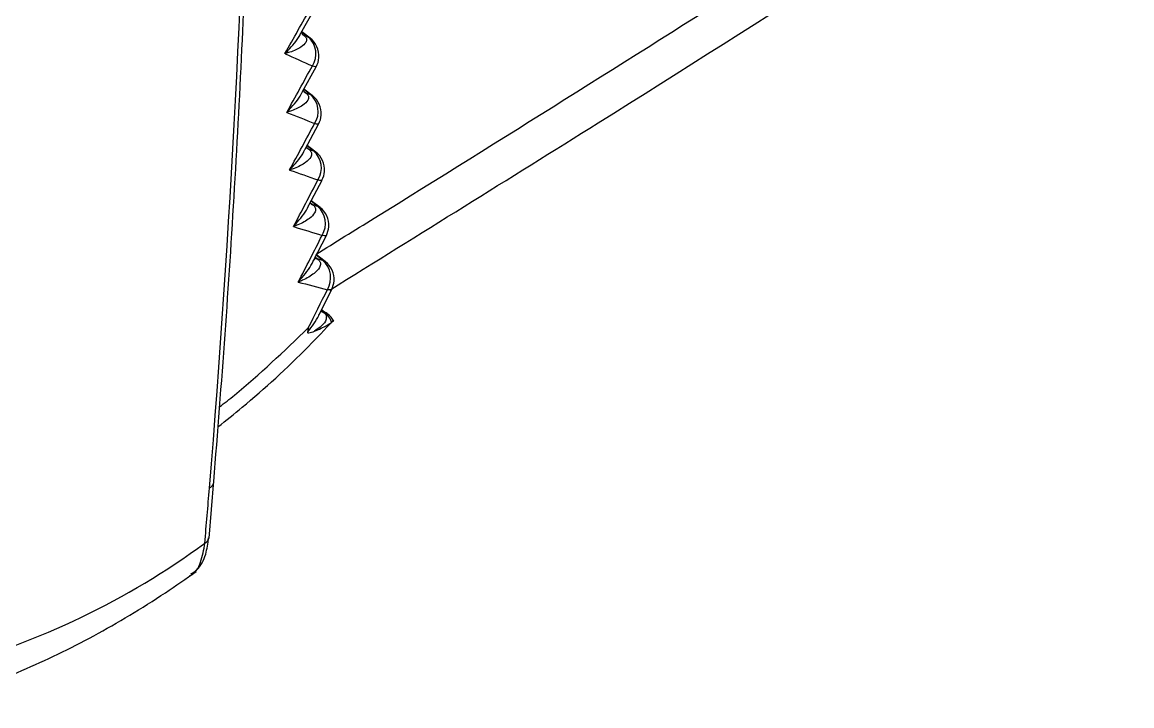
# Model space of a CAD drawing. Extents: x 14.8 to 109.8, y 1.6 to 86.6.
# Drawn here: x 79.577 to 81.066, y 64.978 to 65.895 of the extents above; entities that cross this region are included whole.
import ezdxf

# ---------------------------------------------------------------- set-up
doc = ezdxf.new("R2010")
doc.units = 0
doc.header["$MEASUREMENT"] = 0
doc.layers.add('OBJECT', color=7, linetype='CONTINUOUS')

msp = doc.modelspace()

# ---------------------------------------------------------------- linework, layer by layer
at = {"layer": 'OBJECT'}
for p, q in [((79.9507, 65.8798), (79.9692, 65.9128)), ((79.9629, 65.8731), (79.9518, 65.8814)), ((79.9608, 65.8743), (79.9518, 65.881)), ((79.9528, 65.8785), (79.9548, 65.877)), ((79.9528, 65.8782), (79.9548, 65.877)), ((79.9531, 65.878), (79.9557, 65.8763)), ((79.9548, 65.877), (79.9557, 65.8763)), ((79.9608, 65.8743), (79.9629, 65.8731)), ((79.9529, 65.8014), (79.9712, 65.8346)), ((79.9636, 65.7974), (79.9545, 65.8043)), ((79.966, 65.796), (79.9547, 65.8046)), ((79.955, 65.8017), (79.9575, 65.7999)), ((79.955, 65.8013), (79.9575, 65.7999)), ((79.9554, 65.801), (79.9584, 65.7991)), ((79.9575, 65.7999), (79.9584, 65.7991)), ((79.9636, 65.7974), (79.966, 65.796)), ((79.9565, 65.7244), (79.9744, 65.7578)), ((79.9578, 65.7269), (79.9614, 65.7241)), ((79.9585, 65.7257), (79.9614, 65.7241)), ((79.9676, 65.722), (79.9587, 65.7286)), ((79.9705, 65.7203), (79.959, 65.729)), ((79.9614, 65.7241), (79.9625, 65.7232)), ((79.9676, 65.722), (79.9705, 65.7203)), ((79.9613, 65.6489), (79.979, 65.6825)), ((79.9632, 65.6524), (79.9667, 65.6498)), ((79.9729, 65.6479), (79.9643, 65.6545)), ((79.9763, 65.6461), (79.9646, 65.655)), ((79.9667, 65.6498), (79.9678, 65.6488)), ((79.9675, 65.5748), (79.9848, 65.6085)), ((79.9699, 65.5795), (79.9732, 65.577)), ((79.9796, 65.5753), (79.9711, 65.5818)), ((79.9834, 65.5734), (79.9714, 65.5825)), ((79.9732, 65.577), (79.9745, 65.5758)), ((79.975, 65.5023), (79.992, 65.5361)), ((79.9779, 65.5081), (79.9811, 65.5057)), ((79.9823, 65.5054), (79.9782, 65.5086)), ((79.9811, 65.5057), (79.9825, 65.5044)), ((79.9811, 65.5057), (79.9823, 65.5054)), ((79.8274, 65.2024), (79.8339, 65.2792))]:
    msp.add_line(p, q, dxfattribs=at)
at = {"layer": 'OBJECT', "flags": 128}
for points in [[(79.9712, 65.8346), (79.9711, 65.8346), (79.9702, 65.8345), (79.9685, 65.8349), (79.966, 65.8359)], [(79.9744, 65.7578), (79.9743, 65.7577), (79.9734, 65.7576), (79.9717, 65.7579), (79.9691, 65.7587)], [(79.9589, 65.7254), (79.9593, 65.7251), (79.9625, 65.7232)], [(79.979, 65.6825), (79.9789, 65.6823), (79.9779, 65.6821), (79.9761, 65.6822), (79.9735, 65.6829)], [(79.9633, 65.6516), (79.9634, 65.6516), (79.9667, 65.6498)], [(79.9638, 65.6512), (79.9646, 65.6505), (79.9678, 65.6488)], [(79.9729, 65.6479), (79.9762, 65.6462), (79.9763, 65.6461)], [(79.9848, 65.6085), (79.9847, 65.6084), (79.9837, 65.608), (79.9819, 65.608), (79.9792, 65.6086)], [(79.9694, 65.5789), (79.9699, 65.5786), (79.9732, 65.577)], [(79.97, 65.5785), (79.9712, 65.5775), (79.9745, 65.5758)], [(79.9796, 65.5753), (79.9829, 65.5737), (79.9834, 65.5734)], [(79.992, 65.5361), (79.9919, 65.5359), (79.9908, 65.5354), (79.9889, 65.5353), (79.9862, 65.5357)], [(79.9772, 65.5075), (79.9791, 65.5059), (79.9825, 65.5044)], [(79.9772, 65.5075), (79.9777, 65.5072), (79.9811, 65.5057)]]:
    msp.add_lwpolyline(points, dxfattribs=at)
at = {"layer": 'OBJECT'}
for centre, radius, start, end in [((62.5007, 66.6919), 17.3856, 355.307, 358.7432), ((79.9413, 65.8521), 0.0296, 326.7286, 48.6603), ((79.9449, 65.8491), 0.03, 356.0093, 53.1806), ((79.9449, 65.8491), 0.03, 331.2591, 356.0093), ((79.9438, 65.7748), 0.03, 327.4869, 48.8132), ((79.948, 65.772), 0.03, 356.0093, 53.0563), ((79.948, 65.772), 0.03, 331.7973, 356.0093), ((79.9476, 65.699), 0.0305, 328.2431, 48.9777), ((79.9524, 65.6964), 0.03, 356.0093, 52.9364), ((79.9524, 65.6964), 0.03, 332.3318, 356.0093), ((79.9527, 65.6245), 0.0309, 328.9932, 49.1573), ((79.9581, 65.6222), 0.03, 356.0093, 52.8209), ((79.9581, 65.6222), 0.03, 332.8634, 356.0093), ((79.9592, 65.5515), 0.0314, 329.7451, 49.3471), ((79.9652, 65.5495), 0.03, 356.0093, 52.71), ((79.9652, 65.5495), 0.03, 333.393, 356.0093), ((79.9668, 65.4845), 0.026, 15.9858, 53.4189), ((79.9784, 65.4922), 0.0138, 51.7739, 73.4577), ((79.9683, 65.4795), 0.03, 28.2642, 51.6383), ((63.3239, 66.6317), 16.5602, 355.02556, 355.28175), ((79.8187, 65.204), 0.00879, 290.2227, 349.6451), ((79.2045, 66.0366), 1.0431, 285.0326, 306.2826)]:
    msp.add_arc(centre, radius, start, end, dxfattribs=at)
for centre, major_axis, ratio, start_param, end_param in [((69.4505, 74.1867), (8.7572, 19.7659), 0.606759, 4.55562, 4.558939), ((69.0043, 73.9899), (18.2579, -10.2405), 0.107559, 5.414498, 5.414906), ((68.9883, 73.9646), (18.2689, -10.2694), 0.10677, 5.413106, 5.415607), ((69.4745, 74.1982), (8.1247, 19.6429), 0.615939, 4.533231, 4.536606), ((68.9436, 73.9611), (18.8839, -9.9078), 0.128091, 5.400593, 5.400988), ((68.928, 73.9357), (18.8943, -9.9373), 0.127333, 5.39932, 5.401743), ((69.4969, 74.209), (7.4926, 19.5269), 0.624553, 4.509802, 4.513233), ((68.8778, 73.9298), (19.5668, -9.5363), 0.148011, 5.384814, 5.385196), ((68.8626, 73.9043), (19.5766, -9.5665), 0.147292, 5.383661, 5.386005), ((69.518, 74.2191), (6.8599, 19.4166), 0.632559, 4.485336, 4.48882), ((68.8062, 73.8958), (20.3141, -9.12), 0.167106, 5.367068, 5.367436), ((68.7914, 73.8701), (20.3233, -9.1508), 0.166434, 5.366035, 5.368297), ((69.5376, 74.2285), (6.2259, 19.3105), 0.63991, 4.459852, 4.463387), ((68.7282, 73.8586), (21.1342, -8.652), 0.185132, 5.347287, 5.347642), ((68.7138, 73.8328), (21.1428, -8.6836), 0.184515, 5.346372, 5.348553), ((69.5561, 74.2374), (5.5903, 19.207), 0.646562, 4.434038, 4.436968)]:
    msp.add_ellipse(centre, major_axis=major_axis, ratio=ratio, start_param=start_param, end_param=end_param, dxfattribs=at)
for points, knots in [([(79.8338, 65.2782), (79.839, 65.344), (79.8545, 65.5399), (79.8731, 65.8629), (79.8837, 66.1447), (79.8872, 66.2945), (79.8878, 66.3173)], [0, 0, 0, 0, 0.192738, 0.574005, 0.935217, 1, 1, 1, 1]), ([(79.9706, 65.5831), (79.9967, 65.5992), (80.3662, 65.8278), (80.7287, 66.0582), (81.0656, 66.2723)], [0, 0, 0, 0, 0.070646, 1, 1, 1, 1]), ([(79.9893, 65.5352), (80.1096, 65.6099), (80.4555, 65.8247), (80.7955, 66.0414), (81.0172, 66.1828)], [0, 0, 0, 0, 0.347785, 1, 1, 1, 1]), ([(79.9294, 65.8523), (79.9294, 65.8524), (79.9316, 65.8546), (79.9394, 65.8631), (79.9474, 65.8722), (79.9505, 65.8796), (79.9506, 65.8798)], [0, 0, 0, 0, 0.008224, 0.25654, 0.977135, 1, 1, 1, 1]), ([(79.9557, 65.8763), (79.9565, 65.8753), (79.9578, 65.8738), (79.9586, 65.8708), (79.9573, 65.8663), (79.9501, 65.86), (79.9397, 65.8554), (79.9316, 65.8529), (79.9294, 65.8523), (79.9294, 65.8523)], [0, 0, 0, 0, 0.080384, 0.12385, 0.26605, 0.510738, 0.871541, 0.995883, 1, 1, 1, 1]), ([(79.953, 65.8781), (79.953, 65.878), (79.9531, 65.878), (79.9515, 65.8807), (79.9517, 65.8812), (79.9518, 65.8815)], [0, 0, 0, 0, 0.114519, 0.465206, 1, 1, 1, 1]), ([(79.9318, 65.7736), (79.9319, 65.7736), (79.9339, 65.7758), (79.9416, 65.7844), (79.9496, 65.7936), (79.9527, 65.8012), (79.9529, 65.8014)], [0, 0, 0, 0, 0.00826, 0.248938, 0.974923, 1, 1, 1, 1]), ([(79.9584, 65.7991), (79.9593, 65.7981), (79.9606, 65.7965), (79.9613, 65.7933), (79.9599, 65.7886), (79.9525, 65.7819), (79.9421, 65.7769), (79.934, 65.7742), (79.9319, 65.7736), (79.9318, 65.7736)], [0, 0, 0, 0, 0.0809673, 0.1244583, 0.2673624, 0.5134741, 0.8757634, 0.9958776, 1, 1, 1, 1]), ([(79.9553, 65.8011), (79.9553, 65.801), (79.9553, 65.801), (79.954, 65.8037), (79.9541, 65.8036), (79.9541, 65.8036)], [0, 0, 0, 0, 0.1482827, 0.5704607, 1, 1, 1, 1]), ([(79.9356, 65.6962), (79.9356, 65.6963), (79.9376, 65.6984), (79.9452, 65.7071), (79.9531, 65.7164), (79.9563, 65.7242), (79.9564, 65.7245)], [0, 0, 0, 0, 0.008293, 0.241952, 0.97275, 1, 1, 1, 1]), ([(79.9625, 65.7232), (79.9633, 65.7222), (79.9646, 65.7206), (79.9653, 65.7173), (79.9638, 65.7123), (79.9563, 65.7052), (79.9458, 65.6999), (79.9377, 65.6969), (79.9356, 65.6963), (79.9356, 65.6962)], [0, 0, 0, 0, 0.081502, 0.125018, 0.268574, 0.515982, 0.879601, 0.995871, 1, 1, 1, 1]), ([(79.9407, 65.6203), (79.9407, 65.6204), (79.9426, 65.6225), (79.9502, 65.6313), (79.9579, 65.6407), (79.9611, 65.6486), (79.9612, 65.6489)], [0, 0, 0, 0, 0.0083241, 0.2356169, 0.9706409, 1, 1, 1, 1]), ([(79.9678, 65.6488), (79.9687, 65.6477), (79.97, 65.6461), (79.9706, 65.6426), (79.969, 65.6375), (79.9614, 65.63), (79.9508, 65.6242), (79.9427, 65.6211), (79.9407, 65.6204), (79.9407, 65.6203)], [0, 0, 0, 0, 0.081995, 0.125537, 0.269684, 0.518259, 0.88305, 0.99587, 1, 1, 1, 1]), ([(79.9745, 65.5758), (79.9753, 65.5747), (79.9766, 65.573), (79.9772, 65.5695), (79.9756, 65.5641), (79.9678, 65.5562), (79.9572, 65.5501), (79.9491, 65.5467), (79.9471, 65.546), (79.9471, 65.5459)], [0, 0, 0, 0, 0.082442, 0.126001, 0.270681, 0.520289, 0.886094, 0.99586, 1, 1, 1, 1]), ([(79.9471, 65.5459), (79.9471, 65.546), (79.949, 65.5481), (79.9564, 65.557), (79.9641, 65.5665), (79.9673, 65.5745), (79.9674, 65.5749)], [0, 0, 0, 0, 0.0083557, 0.2299839, 0.9686136, 1, 1, 1, 1]), ([(79.9694, 65.5796), (79.9694, 65.5797), (79.9692, 65.5804), (79.9694, 65.5778), (79.9675, 65.575), (79.9673, 65.5747)], [0, 0, 0, 0, 0.203647, 0.910541, 1, 1, 1, 1]), ([(79.9596, 65.4788), (79.9597, 65.479), (79.9655, 65.4861), (79.9716, 65.4938), (79.9748, 65.502), (79.9749, 65.5023)], [0, 0, 0, 0, 0.023461, 0.958203, 1, 1, 1, 1]), ([(79.9825, 65.5044), (79.9833, 65.5032), (79.9845, 65.5015), (79.9851, 65.4978), (79.9834, 65.4922), (79.9775, 65.4858), (79.9714, 65.4818), (79.9688, 65.4801)], [0, 0, 0, 0, 0.116671, 0.178041, 0.382475, 0.735271, 1, 1, 1, 1]), ([(79.8394, 65.3518), (79.8503, 65.3604), (79.8916, 65.3932), (79.9434, 65.4409), (79.9828, 65.4824), (79.9937, 65.4939)], [0, 0, 0, 0, 0.204583, 0.778844, 1, 1, 1, 1]), ([(79.8415, 65.3784), (79.8482, 65.3837), (79.8887, 65.4155), (79.9279, 65.4531), (79.9605, 65.4845)], [0, 0, 0, 0, 0.16607, 1, 1, 1, 1]), ([(79.9605, 65.4845), (79.9605, 65.4843), (79.9603, 65.4824), (79.9599, 65.4805), (79.9596, 65.4788)], [0, 0, 0, 0, 0.090996, 1, 1, 1, 1]), ([(79.9688, 65.4801), (79.9748, 65.4826), (79.9835, 65.4862), (79.9898, 65.4904), (79.9918, 65.4917)], [0, 0, 0, 0, 0.689486, 1, 1, 1, 1]), ([(79.9945, 65.4935), (79.9944, 65.4935), (79.9944, 65.4934), (79.9926, 65.4922), (79.9918, 65.4917)], [0, 0, 0, 0, 0.532322, 1, 1, 1, 1]), ([(79.9596, 65.4788), (79.9596, 65.4786), (79.9595, 65.4784), (79.9597, 65.478), (79.9602, 65.4777), (79.9633, 65.478), (79.9663, 65.4791), (79.9688, 65.4801)], [0, 0, 0, 0, 0.032868, 0.065762, 0.115512, 0.26537, 1, 1, 1, 1]), ([(79.8336, 65.2782), (79.8335, 65.2773), (79.8333, 65.2749), (79.831, 65.2719), (79.8288, 65.2701), (79.828, 65.2695)], [0, 0, 0, 0, 0.303401, 0.759378, 1, 1, 1, 1]), ([(79.803, 65.1544), (79.8056, 65.1561), (79.8151, 65.1619), (79.8238, 65.1792), (79.8258, 65.1954), (79.8267, 65.2027)], [0, 0, 0, 0, 0.171748, 0.624056, 1, 1, 1, 1]), ([(79.8011, 65.1518), (79.8016, 65.152), (79.8087, 65.1547), (79.8174, 65.1693), (79.8203, 65.1869), (79.8218, 65.1957)], [0, 0, 0, 0, 0.041862, 0.521428, 1, 1, 1, 1]), ([(79.4382, 64.9775), (79.452, 64.9812), (79.4979, 64.9935), (79.5765, 65.0231), (79.6731, 65.0699), (79.7511, 65.1165), (79.7965, 65.1481), (79.8103, 65.1577)], [0, 0, 0, 0, 0.110864, 0.368291, 0.626772, 0.886333, 1, 1, 1, 1])]:
    msp.add_open_spline(points, degree=3, knots=knots, dxfattribs=at)

doc.saveas('drawing.dxf')
